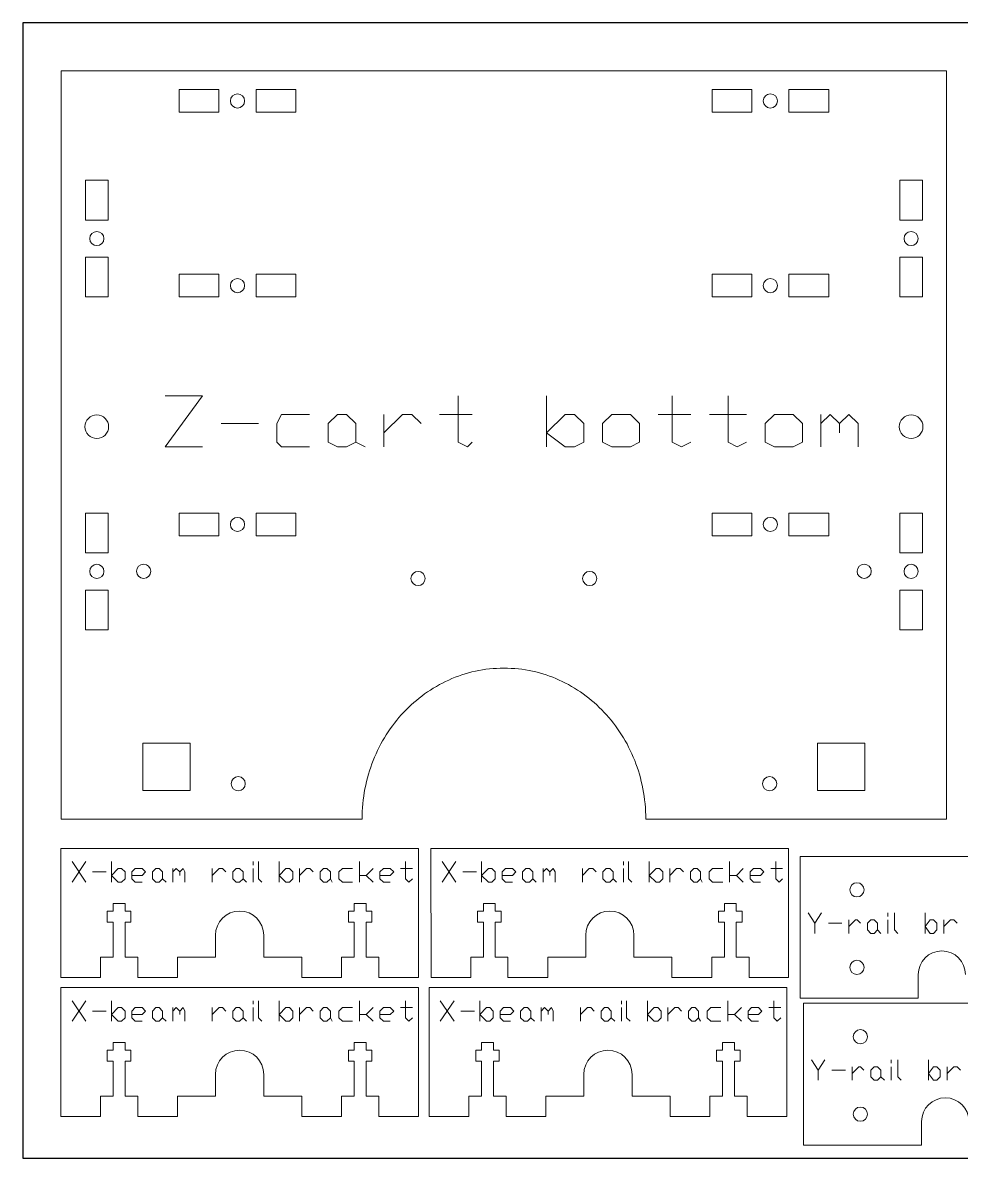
# Model space of a CAD drawing. Header units: inches. Extents: x 0 to 29.1, y -5.3 to 16.1.
# Drawn here: x -0.01 to 9.91, y 4.13 to 16.13 of the extents above; entities that cross this region are included whole.
import ezdxf

# ---------------------------------------------------------------- set-up
doc = ezdxf.new("R2010")
doc.units = ezdxf.units.IN
doc.header["$MEASUREMENT"] = 0
doc.layers.get('0').update_dxf_attribs({"linetype": 'CONTINUOUS', "true_color": 0xffffff})
doc.layers.add('CUT_SHEET_4', color=179, linetype='CONTINUOUS', true_color=0x131326)

# ---------------------------------------------------------------- blocks, each defined once
blk = doc.blocks.new('BORDER')
for p, q in [((24, 0), (0, 0)), ((0, 0), (0, -12)), ((0, -12), (24, -12))]:
    blk.add_line(p, q)

msp = doc.modelspace()

# ---------------------------------------------------------------- linework, layer by layer
at = {"layer": 'CUT_SHEET_4', "color": 3, "lineweight": 15, "true_color": 0x00ff00}
for p, q in [((9.756, 15.619), (0.401, 15.619)), ((0.401, 15.619), (0.401, 7.71)), ((9.756, 7.71), (9.756, 15.619)), ((4.632, 9.235), (4.668, 9.246)), ((4.668, 9.246), (4.704, 9.256)), ((4.704, 9.256), (4.74, 9.266)), ((4.74, 9.266), (4.776, 9.274)), ((4.776, 9.274), (4.813, 9.281)), ((4.813, 9.281), (4.85, 9.288)), ((4.85, 9.288), (4.887, 9.294)), ((4.887, 9.294), (4.925, 9.298)), ((4.925, 9.298), (4.963, 9.302)), ((4.963, 9.302), (5.001, 9.304)), ((5.001, 9.304), (5.04, 9.306)), ((5.04, 9.306), (5.078, 9.306)), ((5.078, 9.306), (5.117, 9.306)), ((5.117, 9.306), (5.155, 9.304)), ((5.155, 9.304), (5.194, 9.302)), ((5.194, 9.302), (5.232, 9.298)), ((5.232, 9.298), (5.269, 9.294)), ((5.269, 9.294), (5.307, 9.288)), ((5.307, 9.288), (5.344, 9.281)), ((5.344, 9.281), (5.38, 9.274)), ((5.38, 9.274), (5.417, 9.266)), ((5.417, 9.266), (5.453, 9.256)), ((5.453, 9.256), (5.489, 9.246)), ((5.489, 9.246), (5.524, 9.235)), ((4.364, 9.114), (4.396, 9.132)), ((4.396, 9.132), (4.428, 9.149)), ((4.428, 9.149), (4.461, 9.165)), ((4.461, 9.165), (4.495, 9.181)), ((4.495, 9.181), (4.529, 9.196)), ((4.529, 9.196), (4.563, 9.21)), ((4.563, 9.21), (4.597, 9.223)), ((4.597, 9.223), (4.632, 9.235)), ((5.524, 9.235), (5.559, 9.223)), ((5.559, 9.223), (5.594, 9.21)), ((5.594, 9.21), (5.628, 9.196)), ((5.628, 9.196), (5.662, 9.181)), ((5.662, 9.181), (5.695, 9.165)), ((5.695, 9.165), (5.728, 9.149)), ((5.728, 9.149), (5.761, 9.132)), ((5.761, 9.132), (5.793, 9.114)), ((4.181, 8.989), (4.21, 9.012)), ((4.21, 9.012), (4.24, 9.034)), ((4.24, 9.034), (4.27, 9.055)), ((4.27, 9.055), (4.301, 9.075)), ((4.301, 9.075), (4.332, 9.095)), ((4.332, 9.095), (4.364, 9.114)), ((5.793, 9.114), (5.824, 9.095)), ((5.824, 9.095), (5.856, 9.075)), ((5.856, 9.075), (5.886, 9.055)), ((5.886, 9.055), (5.916, 9.034)), ((5.916, 9.034), (5.946, 9.012)), ((5.946, 9.012), (5.975, 8.989)), ((4.044, 8.866), (4.07, 8.892)), ((4.07, 8.892), (4.097, 8.917)), ((4.097, 8.917), (4.125, 8.942)), ((4.125, 8.942), (4.153, 8.966)), ((4.153, 8.966), (4.181, 8.989)), ((5.975, 8.989), (6.004, 8.966)), ((6.004, 8.966), (6.032, 8.942)), ((6.032, 8.942), (6.059, 8.917)), ((6.059, 8.917), (6.086, 8.892)), ((6.086, 8.892), (6.113, 8.866)), ((3.945, 8.755), (3.969, 8.784)), ((3.969, 8.784), (3.993, 8.812)), ((3.993, 8.812), (4.018, 8.839)), ((4.018, 8.839), (4.044, 8.866)), ((6.113, 8.866), (6.138, 8.839)), ((6.138, 8.839), (6.163, 8.812)), ((6.163, 8.812), (6.188, 8.784)), ((6.188, 8.784), (6.212, 8.755)), ((3.856, 8.634), (3.877, 8.665)), ((3.877, 8.665), (3.899, 8.696)), ((3.899, 8.696), (3.921, 8.726)), ((3.921, 8.726), (3.945, 8.755)), ((6.212, 8.755), (6.235, 8.726)), ((6.235, 8.726), (6.258, 8.696)), ((6.258, 8.696), (6.28, 8.665)), ((6.28, 8.665), (6.301, 8.634)), ((3.778, 8.505), (3.796, 8.538)), ((3.796, 8.538), (3.815, 8.571)), ((3.815, 8.571), (3.835, 8.603)), ((3.835, 8.603), (3.856, 8.634)), ((6.301, 8.634), (6.321, 8.603)), ((6.321, 8.603), (6.341, 8.571)), ((6.341, 8.571), (6.36, 8.538)), ((6.36, 8.538), (6.379, 8.505)), ((3.712, 8.367), (3.727, 8.402)), ((3.727, 8.402), (3.743, 8.437)), ((3.743, 8.437), (3.76, 8.471)), ((3.76, 8.471), (3.778, 8.505)), ((6.379, 8.505), (6.396, 8.471)), ((6.396, 8.471), (6.413, 8.437)), ((6.413, 8.437), (6.43, 8.402)), ((6.43, 8.402), (6.445, 8.367)), ((3.67, 8.259), (3.683, 8.296)), ((3.683, 8.296), (3.697, 8.332)), ((3.697, 8.332), (3.712, 8.367)), ((6.445, 8.367), (6.46, 8.332)), ((6.46, 8.332), (6.473, 8.296)), ((6.473, 8.296), (6.486, 8.259)), ((3.636, 8.147), (3.647, 8.185)), ((3.647, 8.185), (3.658, 8.222)), ((3.658, 8.222), (3.67, 8.259)), ((6.486, 8.259), (6.499, 8.222)), ((6.499, 8.222), (6.51, 8.185)), ((6.51, 8.185), (6.521, 8.147)), ((3.61, 8.032), (3.618, 8.071)), ((3.618, 8.071), (3.626, 8.109)), ((3.626, 8.109), (3.636, 8.147)), ((6.521, 8.147), (6.53, 8.109)), ((6.53, 8.109), (6.539, 8.071)), ((6.539, 8.071), (6.547, 8.032)), ((3.591, 7.914), (3.596, 7.953)), ((3.596, 7.953), (3.603, 7.993)), ((3.603, 7.993), (3.61, 8.032)), ((6.547, 8.032), (6.554, 7.993)), ((6.554, 7.993), (6.56, 7.954)), ((6.56, 7.954), (6.565, 7.914)), ((3.581, 7.793), (3.584, 7.833)), ((3.584, 7.833), (3.587, 7.874)), ((3.587, 7.874), (3.591, 7.914)), ((6.565, 7.914), (6.57, 7.874)), ((6.57, 7.874), (6.573, 7.833)), ((6.573, 7.833), (6.575, 7.793)), ((0.401, 7.71), (3.579, 7.71)), ((3.579, 7.71), (3.58, 7.752)), ((3.58, 7.752), (3.581, 7.793)), ((6.575, 7.793), (6.577, 7.752)), ((6.577, 7.752), (6.577, 7.71)), ((6.577, 7.71), (9.756, 7.71)), ((4.175, 7.401), (0.395, 7.401)), ((0.395, 7.401), (0.396, 6.039)), ((4.175, 6.039), (4.175, 7.401)), ((8.087, 7.401), (4.307, 7.401)), ((4.307, 7.401), (4.308, 6.039)), ((8.087, 6.039), (8.087, 7.401)), ((11.205, 7.317), (8.207, 7.317)), ((8.207, 7.317), (8.207, 5.818)), ((0.887, 6.622), (0.887, 6.74)), ((0.887, 6.74), (0.949, 6.74)), ((0.949, 6.74), (0.949, 6.819)), ((0.949, 6.819), (1.075, 6.819)), ((1.075, 6.819), (1.075, 6.74)), ((1.075, 6.74), (1.137, 6.74)), ((1.137, 6.74), (1.137, 6.622)), ((3.434, 6.622), (3.434, 6.74)), ((3.434, 6.74), (3.496, 6.74)), ((3.496, 6.74), (3.496, 6.819)), ((3.496, 6.819), (3.622, 6.819)), ((3.622, 6.819), (3.622, 6.74)), ((3.622, 6.74), (3.684, 6.74)), ((3.684, 6.74), (3.684, 6.622)), ((4.799, 6.622), (4.799, 6.74)), ((4.799, 6.74), (4.861, 6.74)), ((4.861, 6.74), (4.861, 6.819)), ((4.861, 6.819), (4.987, 6.819)), ((4.987, 6.819), (4.987, 6.74)), ((4.987, 6.74), (5.049, 6.74)), ((5.049, 6.74), (5.049, 6.622)), ((7.346, 6.622), (7.346, 6.74)), ((7.346, 6.74), (7.408, 6.74)), ((7.408, 6.74), (7.408, 6.819)), ((7.408, 6.819), (7.534, 6.819)), ((7.534, 6.819), (7.534, 6.74)), ((7.534, 6.74), (7.596, 6.74)), ((7.596, 6.74), (7.596, 6.622)), ((0.949, 6.622), (0.887, 6.622)), ((0.949, 6.254), (0.949, 6.622)), ((1.137, 6.622), (1.075, 6.622)), ((1.075, 6.622), (1.075, 6.254)), ((3.496, 6.622), (3.434, 6.622)), ((3.496, 6.254), (3.496, 6.622)), ((3.684, 6.622), (3.622, 6.622)), ((3.622, 6.622), (3.622, 6.254)), ((4.861, 6.622), (4.799, 6.622)), ((4.861, 6.254), (4.861, 6.622)), ((5.049, 6.622), (4.987, 6.622)), ((4.987, 6.622), (4.987, 6.254)), ((7.408, 6.622), (7.346, 6.622)), ((7.408, 6.254), (7.408, 6.622)), ((7.596, 6.622), (7.534, 6.622)), ((7.534, 6.622), (7.534, 6.254)), ((2.03, 6.254), (2.03, 6.484)), ((2.54, 6.484), (2.54, 6.254)), ((5.942, 6.254), (5.942, 6.484)), ((6.452, 6.484), (6.452, 6.254)), ((0.816, 6.039), (0.816, 6.254)), ((0.816, 6.254), (0.949, 6.254)), ((1.075, 6.254), (1.209, 6.254)), ((1.209, 6.254), (1.209, 6.039)), ((1.629, 6.039), (1.629, 6.254)), ((1.629, 6.254), (2.03, 6.254)), ((2.54, 6.254), (2.942, 6.254)), ((2.942, 6.254), (2.942, 6.039)), ((3.362, 6.039), (3.362, 6.254)), ((3.362, 6.254), (3.496, 6.254)), ((3.622, 6.254), (3.756, 6.254)), ((3.756, 6.254), (3.756, 6.039)), ((4.728, 6.039), (4.728, 6.254)), ((4.728, 6.254), (4.861, 6.254)), ((4.987, 6.254), (5.121, 6.254)), ((5.121, 6.254), (5.121, 6.039)), ((5.541, 6.039), (5.541, 6.254)), ((5.541, 6.254), (5.942, 6.254)), ((6.452, 6.254), (6.854, 6.254)), ((6.854, 6.254), (6.854, 6.039)), ((7.274, 6.039), (7.274, 6.254)), ((7.274, 6.254), (7.408, 6.254)), ((7.534, 6.254), (7.668, 6.254)), ((7.668, 6.254), (7.668, 6.039)), ((0.396, 6.039), (0.816, 6.039)), ((1.209, 6.039), (1.629, 6.039)), ((2.942, 6.039), (3.362, 6.039)), ((3.756, 6.039), (4.175, 6.039)), ((4.308, 6.039), (4.728, 6.039)), ((5.121, 6.039), (5.541, 6.039)), ((6.854, 6.039), (7.274, 6.039)), ((7.668, 6.039), (8.087, 6.039)), ((9.456, 5.818), (9.456, 6.068)), ((4.175, 5.931), (0.395, 5.931)), ((0.395, 5.931), (0.396, 4.569)), ((4.175, 4.569), (4.175, 5.931)), ((8.067, 5.931), (4.287, 5.931)), ((4.287, 5.931), (4.288, 4.569)), ((8.067, 4.569), (8.067, 5.931)), ((8.207, 5.818), (9.456, 5.818)), ((11.241, 5.766), (8.243, 5.766)), ((8.243, 5.766), (8.243, 4.266)), ((0.949, 5.27), (0.949, 5.349)), ((0.949, 5.349), (1.075, 5.349)), ((1.075, 5.349), (1.075, 5.27)), ((3.496, 5.27), (3.496, 5.349)), ((3.496, 5.349), (3.622, 5.349)), ((3.622, 5.349), (3.622, 5.27)), ((4.842, 5.27), (4.842, 5.349)), ((4.842, 5.349), (4.967, 5.349)), ((4.967, 5.349), (4.967, 5.27)), ((7.388, 5.27), (7.388, 5.349)), ((7.388, 5.349), (7.514, 5.349)), ((7.514, 5.349), (7.514, 5.27)), ((0.887, 5.152), (0.887, 5.27)), ((0.887, 5.27), (0.949, 5.27)), ((1.075, 5.27), (1.137, 5.27)), ((1.137, 5.27), (1.137, 5.152)), ((3.434, 5.152), (3.434, 5.27)), ((3.434, 5.27), (3.496, 5.27)), ((3.622, 5.27), (3.684, 5.27)), ((3.684, 5.27), (3.684, 5.152)), ((4.78, 5.152), (4.78, 5.27)), ((4.78, 5.27), (4.842, 5.27)), ((4.967, 5.27), (5.029, 5.27)), ((5.029, 5.27), (5.029, 5.152)), ((6.177, 5.269), (6.177, 5.269)), ((7.326, 5.152), (7.326, 5.27)), ((7.326, 5.27), (7.388, 5.27)), ((7.514, 5.27), (7.576, 5.27)), ((7.576, 5.27), (7.576, 5.152)), ((0.949, 5.152), (0.887, 5.152)), ((0.949, 4.784), (0.949, 5.152)), ((1.137, 5.152), (1.075, 5.152)), ((1.075, 5.152), (1.075, 4.784)), ((3.496, 5.152), (3.434, 5.152)), ((3.496, 4.784), (3.496, 5.152)), ((3.684, 5.152), (3.622, 5.152)), ((3.622, 5.152), (3.622, 4.784)), ((4.842, 5.152), (4.78, 5.152)), ((4.842, 4.784), (4.842, 5.152)), ((5.029, 5.152), (4.967, 5.152)), ((4.967, 5.152), (4.967, 4.784)), ((7.388, 5.152), (7.326, 5.152)), ((7.388, 4.784), (7.388, 5.152)), ((7.576, 5.152), (7.514, 5.152)), ((7.514, 5.152), (7.514, 4.784)), ((2.03, 4.784), (2.03, 5.014)), ((2.54, 5.014), (2.54, 4.784)), ((5.922, 4.784), (5.922, 5.014)), ((6.432, 5.014), (6.432, 4.784)), ((0.816, 4.569), (0.816, 4.784)), ((0.816, 4.784), (0.949, 4.784)), ((1.075, 4.784), (1.209, 4.784)), ((1.209, 4.784), (1.209, 4.569)), ((1.629, 4.569), (1.629, 4.784)), ((1.629, 4.784), (2.03, 4.784)), ((2.54, 4.784), (2.942, 4.784)), ((2.942, 4.784), (2.942, 4.569)), ((3.362, 4.569), (3.362, 4.784)), ((3.362, 4.784), (3.496, 4.784)), ((3.622, 4.784), (3.756, 4.784)), ((3.756, 4.784), (3.756, 4.569)), ((4.708, 4.569), (4.708, 4.784)), ((4.708, 4.784), (4.842, 4.784)), ((4.967, 4.784), (5.101, 4.784)), ((5.101, 4.784), (5.101, 4.569)), ((5.521, 4.569), (5.521, 4.784)), ((5.521, 4.784), (5.922, 4.784)), ((6.432, 4.784), (6.834, 4.784)), ((6.834, 4.784), (6.834, 4.569)), ((7.254, 4.569), (7.254, 4.784)), ((7.254, 4.784), (7.388, 4.784)), ((7.514, 4.784), (7.648, 4.784)), ((7.648, 4.784), (7.648, 4.569)), ((0.396, 4.569), (0.816, 4.569)), ((1.209, 4.569), (1.629, 4.569)), ((2.942, 4.569), (3.362, 4.569)), ((3.756, 4.569), (4.175, 4.569)), ((4.288, 4.569), (4.708, 4.569)), ((5.101, 4.569), (5.521, 4.569)), ((6.834, 4.569), (7.254, 4.569)), ((7.648, 4.569), (8.067, 4.569)), ((9.492, 4.266), (9.492, 4.516)), ((8.243, 4.266), (9.492, 4.266))]:
    msp.add_line(p, q, dxfattribs=at)
at = {"layer": 'CUT_SHEET_4', "color": 1, "lineweight": 15, "true_color": 0xff0000}
for p, q in [((1.647, 15.42), (2.066, 15.42)), ((1.647, 15.18), (1.647, 15.42)), ((2.066, 15.42), (2.066, 15.18)), ((2.46, 15.42), (2.88, 15.42)), ((2.46, 15.18), (2.46, 15.42)), ((2.88, 15.42), (2.88, 15.18)), ((7.697, 15.42), (7.277, 15.42)), ((7.277, 15.42), (7.277, 15.18)), ((7.697, 15.18), (7.697, 15.42)), ((8.51, 15.42), (8.09, 15.42)), ((8.09, 15.42), (8.09, 15.18)), ((8.51, 15.18), (8.51, 15.42)), ((2.066, 15.18), (1.647, 15.18)), ((2.88, 15.18), (2.46, 15.18)), ((7.277, 15.18), (7.697, 15.18)), ((8.09, 15.18), (8.51, 15.18)), ((0.656, 14.462), (0.896, 14.462)), ((0.656, 14.042), (0.656, 14.462)), ((0.896, 14.462), (0.896, 14.042)), ((9.501, 14.462), (9.261, 14.462)), ((9.261, 14.462), (9.261, 14.042)), ((9.501, 14.042), (9.501, 14.462)), ((0.896, 14.042), (0.656, 14.042)), ((9.261, 14.042), (9.501, 14.042)), ((0.656, 13.649), (0.896, 13.649)), ((0.656, 13.229), (0.656, 13.649)), ((0.896, 13.649), (0.896, 13.229)), ((9.501, 13.649), (9.261, 13.649)), ((9.261, 13.649), (9.261, 13.229)), ((9.501, 13.229), (9.501, 13.649)), ((1.647, 13.469), (2.066, 13.469)), ((1.647, 13.229), (1.647, 13.469)), ((2.066, 13.469), (2.066, 13.229)), ((2.46, 13.469), (2.88, 13.469)), ((2.46, 13.229), (2.46, 13.469)), ((2.88, 13.469), (2.88, 13.229)), ((7.697, 13.469), (7.277, 13.469)), ((7.277, 13.469), (7.277, 13.229)), ((7.697, 13.229), (7.697, 13.469)), ((8.51, 13.469), (8.09, 13.469)), ((8.09, 13.469), (8.09, 13.229)), ((8.51, 13.229), (8.51, 13.469)), ((0.896, 13.229), (0.656, 13.229)), ((2.066, 13.229), (1.647, 13.229)), ((2.88, 13.229), (2.46, 13.229)), ((7.277, 13.229), (7.697, 13.229)), ((8.09, 13.229), (8.51, 13.229)), ((9.261, 13.229), (9.501, 13.229)), ((9.381, 11.982), (9.381, 11.982)), ((0.651, 11.858), (0.651, 11.858)), ((9.256, 11.858), (9.256, 11.858)), ((9.381, 11.733), (9.381, 11.733)), ((0.656, 10.945), (0.896, 10.945)), ((0.656, 10.525), (0.656, 10.945)), ((0.896, 10.945), (0.896, 10.525)), ((1.647, 10.945), (2.066, 10.945)), ((1.647, 10.705), (1.647, 10.945)), ((2.066, 10.945), (2.066, 10.705)), ((2.46, 10.945), (2.88, 10.945)), ((2.46, 10.705), (2.46, 10.945)), ((2.88, 10.945), (2.88, 10.705)), ((7.697, 10.945), (7.277, 10.945)), ((7.277, 10.945), (7.277, 10.705)), ((7.697, 10.705), (7.697, 10.945)), ((8.51, 10.945), (8.09, 10.945)), ((8.09, 10.945), (8.09, 10.705)), ((8.51, 10.705), (8.51, 10.945)), ((9.501, 10.945), (9.261, 10.945)), ((9.261, 10.945), (9.261, 10.525)), ((9.501, 10.525), (9.501, 10.945)), ((2.066, 10.705), (1.647, 10.705)), ((2.88, 10.705), (2.46, 10.705)), ((7.277, 10.705), (7.697, 10.705)), ((8.09, 10.705), (8.51, 10.705)), ((0.896, 10.525), (0.656, 10.525)), ((9.261, 10.525), (9.501, 10.525)), ((4.246, 10.254), (4.246, 10.254)), ((0.656, 10.132), (0.896, 10.132)), ((0.656, 9.712), (0.656, 10.132)), ((0.896, 10.132), (0.896, 9.712)), ((9.501, 10.132), (9.261, 10.132)), ((9.261, 10.132), (9.261, 9.712)), ((9.501, 9.712), (9.501, 10.132)), ((0.896, 9.712), (0.656, 9.712)), ((9.261, 9.712), (9.501, 9.712)), ((1.264, 8.012), (1.264, 8.512)), ((1.264, 8.512), (1.763, 8.512)), ((1.763, 8.512), (1.763, 8.012)), ((8.393, 8.012), (8.393, 8.512)), ((8.393, 8.512), (8.893, 8.512)), ((8.893, 8.512), (8.893, 8.012)), ((1.763, 8.012), (1.264, 8.012)), ((7.886, 8.01), (7.886, 8.01)), ((8.893, 8.012), (8.393, 8.012)), ((8.734, 6.964), (8.734, 6.964)), ((8.734, 6.144), (8.734, 6.144)), ((8.77, 5.412), (8.77, 5.412))]:
    msp.add_line(p, q, dxfattribs=at)
at = {"layer": 'CUT_SHEET_4', "color": 7, "lineweight": 15, "true_color": 0xffffff}
for p, q in [((1.5, 12.185), (1.893, 12.185)), ((1.893, 12.185), (1.5, 11.644)), ((4.596, 12.185), (4.596, 11.693)), ((5.529, 11.644), (5.529, 12.185)), ((6.856, 12.185), (6.856, 11.693)), ((7.446, 12.185), (7.446, 11.693)), ((2.089, 11.89), (2.483, 11.89)), ((2.728, 11.988), (2.679, 11.89)), ((2.679, 11.89), (2.679, 11.693)), ((3.023, 11.988), (2.728, 11.988)), ((3.22, 11.89), (3.318, 11.988)), ((3.22, 11.693), (3.22, 11.89)), ((3.318, 11.988), (3.416, 11.988)), ((3.416, 11.988), (3.514, 11.89)), ((3.514, 11.89), (3.514, 11.693)), ((3.809, 11.792), (4.006, 11.988)), ((3.809, 11.644), (3.809, 11.988)), ((4.006, 11.988), (4.104, 11.988)), ((4.104, 11.988), (4.202, 11.89)), ((4.399, 11.988), (4.743, 11.988)), ((5.529, 11.792), (5.726, 11.988)), ((5.726, 11.988), (5.824, 11.988)), ((5.824, 11.988), (5.922, 11.89)), ((5.922, 11.89), (5.922, 11.693)), ((6.119, 11.89), (6.217, 11.988)), ((6.119, 11.693), (6.119, 11.89)), ((6.217, 11.988), (6.414, 11.988)), ((6.414, 11.988), (6.512, 11.89)), ((6.512, 11.89), (6.512, 11.693)), ((6.709, 11.988), (7.052, 11.988)), ((7.249, 11.988), (7.642, 11.988)), ((7.839, 11.89), (7.937, 11.988)), ((7.839, 11.693), (7.839, 11.89)), ((7.937, 11.988), (8.134, 11.988)), ((8.134, 11.988), (8.232, 11.89)), ((8.232, 11.89), (8.232, 11.693)), ((8.428, 11.89), (8.527, 11.988)), ((8.428, 11.644), (8.428, 11.988)), ((8.527, 11.988), (8.625, 11.89)), ((8.625, 11.89), (8.723, 11.988)), ((8.625, 11.89), (8.625, 11.792)), ((8.723, 11.988), (8.821, 11.89)), ((8.821, 11.89), (8.821, 11.644)), ((5.726, 11.644), (5.529, 11.792)), ((1.5, 11.644), (1.893, 11.644)), ((2.679, 11.693), (2.728, 11.644)), ((2.728, 11.644), (3.023, 11.644)), ((3.318, 11.644), (3.22, 11.693)), ((3.416, 11.644), (3.318, 11.644)), ((3.514, 11.693), (3.416, 11.644)), ((3.514, 11.693), (3.613, 11.644)), ((4.596, 11.693), (4.694, 11.644)), ((4.694, 11.644), (4.743, 11.693)), ((5.824, 11.644), (5.726, 11.644)), ((5.922, 11.693), (5.824, 11.644)), ((6.217, 11.644), (6.119, 11.693)), ((6.414, 11.644), (6.217, 11.644)), ((6.512, 11.693), (6.414, 11.644)), ((6.856, 11.693), (6.954, 11.644)), ((6.954, 11.644), (7.052, 11.693)), ((7.446, 11.693), (7.544, 11.644)), ((7.544, 11.644), (7.642, 11.693)), ((7.937, 11.644), (7.839, 11.693)), ((8.134, 11.644), (7.937, 11.644)), ((8.232, 11.693), (8.134, 11.644)), ((0.514, 7.262), (0.659, 7.045)), ((0.514, 7.045), (0.659, 7.262)), ((0.93, 7.045), (0.93, 7.262)), ((2.429, 7.225), (2.429, 7.262)), ((2.483, 7.262), (2.483, 7.081)), ((2.702, 7.045), (2.702, 7.262)), ((3.551, 7.045), (3.551, 7.262)), ((4.039, 7.262), (4.039, 7.081)), ((4.426, 7.262), (4.571, 7.045)), ((4.426, 7.045), (4.571, 7.262)), ((4.842, 7.045), (4.842, 7.262)), ((6.341, 7.225), (6.341, 7.262)), ((6.395, 7.262), (6.395, 7.081)), ((6.614, 7.045), (6.614, 7.262)), ((7.463, 7.045), (7.463, 7.262)), ((7.951, 7.262), (7.951, 7.081)), ((0.731, 7.153), (0.875, 7.153)), ((0.93, 7.117), (1.002, 7.189)), ((1.002, 7.045), (0.93, 7.117)), ((1.002, 7.189), (1.038, 7.189)), ((1.038, 7.189), (1.074, 7.153)), ((1.074, 7.081), (1.038, 7.045)), ((1.074, 7.153), (1.074, 7.081)), ((1.182, 7.189), (1.146, 7.153)), ((1.146, 7.153), (1.146, 7.081)), ((1.146, 7.117), (1.255, 7.117)), ((1.146, 7.081), (1.182, 7.045)), ((1.255, 7.189), (1.182, 7.189)), ((1.291, 7.153), (1.255, 7.189)), ((1.255, 7.117), (1.291, 7.153)), ((1.363, 7.153), (1.399, 7.189)), ((1.363, 7.081), (1.363, 7.153)), ((1.399, 7.045), (1.363, 7.081)), ((1.399, 7.189), (1.435, 7.189)), ((1.435, 7.189), (1.471, 7.153)), ((1.471, 7.081), (1.435, 7.045)), ((1.471, 7.153), (1.471, 7.081)), ((1.471, 7.081), (1.508, 7.045)), ((1.58, 7.153), (1.616, 7.189)), ((1.58, 7.045), (1.58, 7.189)), ((1.616, 7.189), (1.652, 7.153)), ((1.652, 7.153), (1.688, 7.189)), ((1.652, 7.153), (1.652, 7.117)), ((1.688, 7.189), (1.706, 7.153)), ((1.706, 7.153), (1.706, 7.045)), ((1.995, 7.117), (2.068, 7.189)), ((1.995, 7.045), (1.995, 7.189)), ((2.068, 7.189), (2.104, 7.189)), ((2.104, 7.189), (2.14, 7.153)), ((2.212, 7.153), (2.248, 7.189)), ((2.212, 7.081), (2.212, 7.153)), ((2.248, 7.045), (2.212, 7.081)), ((2.248, 7.189), (2.284, 7.189)), ((2.284, 7.189), (2.321, 7.153)), ((2.321, 7.081), (2.284, 7.045)), ((2.321, 7.153), (2.321, 7.081)), ((2.321, 7.081), (2.357, 7.045)), ((2.429, 7.045), (2.429, 7.189)), ((2.483, 7.081), (2.519, 7.045)), ((2.702, 7.117), (2.774, 7.189)), ((2.774, 7.045), (2.702, 7.117)), ((2.774, 7.189), (2.811, 7.189)), ((2.811, 7.189), (2.847, 7.153)), ((2.847, 7.081), (2.811, 7.045)), ((2.847, 7.153), (2.847, 7.081)), ((2.919, 7.117), (2.991, 7.189)), ((2.919, 7.045), (2.919, 7.189)), ((2.991, 7.189), (3.027, 7.189)), ((3.027, 7.189), (3.063, 7.153)), ((3.136, 7.153), (3.172, 7.189)), ((3.136, 7.081), (3.136, 7.153)), ((3.172, 7.045), (3.136, 7.081)), ((3.172, 7.189), (3.208, 7.189)), ((3.208, 7.189), (3.244, 7.153)), ((3.244, 7.081), (3.208, 7.045)), ((3.244, 7.153), (3.244, 7.081)), ((3.244, 7.081), (3.262, 7.045)), ((3.371, 7.189), (3.334, 7.153)), ((3.334, 7.153), (3.334, 7.081)), ((3.334, 7.081), (3.371, 7.045)), ((3.479, 7.189), (3.371, 7.189)), ((3.551, 7.117), (3.623, 7.117)), ((3.623, 7.117), (3.696, 7.189)), ((3.623, 7.117), (3.696, 7.045)), ((3.804, 7.189), (3.768, 7.153)), ((3.768, 7.153), (3.768, 7.081)), ((3.768, 7.117), (3.876, 7.117)), ((3.768, 7.081), (3.804, 7.045)), ((3.876, 7.189), (3.804, 7.189)), ((3.913, 7.153), (3.876, 7.189)), ((3.876, 7.117), (3.913, 7.153)), ((3.985, 7.189), (4.111, 7.189)), ((4.039, 7.081), (4.075, 7.045)), ((4.075, 7.045), (4.111, 7.081)), ((4.643, 7.153), (4.787, 7.153)), ((4.842, 7.117), (4.914, 7.189)), ((4.914, 7.045), (4.842, 7.117)), ((4.914, 7.189), (4.95, 7.189)), ((4.95, 7.189), (4.986, 7.153)), ((4.986, 7.081), (4.95, 7.045)), ((4.986, 7.153), (4.986, 7.081)), ((5.095, 7.189), (5.058, 7.153)), ((5.058, 7.153), (5.058, 7.081)), ((5.058, 7.117), (5.167, 7.117)), ((5.058, 7.081), (5.095, 7.045)), ((5.167, 7.189), (5.095, 7.189)), ((5.203, 7.153), (5.167, 7.189)), ((5.167, 7.117), (5.203, 7.153)), ((5.275, 7.153), (5.311, 7.189)), ((5.275, 7.081), (5.275, 7.153)), ((5.311, 7.045), (5.275, 7.081)), ((5.311, 7.189), (5.347, 7.189)), ((5.347, 7.189), (5.384, 7.153)), ((5.384, 7.081), (5.347, 7.045)), ((5.384, 7.153), (5.384, 7.081)), ((5.384, 7.081), (5.42, 7.045)), ((5.492, 7.153), (5.528, 7.189)), ((5.492, 7.045), (5.492, 7.189)), ((5.528, 7.189), (5.564, 7.153)), ((5.564, 7.153), (5.6, 7.189)), ((5.564, 7.153), (5.564, 7.117)), ((5.6, 7.189), (5.618, 7.153)), ((5.618, 7.153), (5.618, 7.045)), ((5.907, 7.117), (5.98, 7.189)), ((5.907, 7.045), (5.907, 7.189)), ((5.98, 7.189), (6.016, 7.189)), ((6.016, 7.189), (6.052, 7.153)), ((6.124, 7.153), (6.16, 7.189)), ((6.124, 7.081), (6.124, 7.153)), ((6.16, 7.045), (6.124, 7.081)), ((6.16, 7.189), (6.196, 7.189)), ((6.196, 7.189), (6.233, 7.153)), ((6.233, 7.081), (6.196, 7.045)), ((6.233, 7.153), (6.233, 7.081)), ((6.233, 7.081), (6.269, 7.045)), ((6.341, 7.045), (6.341, 7.189)), ((6.395, 7.081), (6.431, 7.045)), ((6.614, 7.117), (6.687, 7.189)), ((6.687, 7.045), (6.614, 7.117)), ((6.687, 7.189), (6.723, 7.189)), ((6.723, 7.189), (6.759, 7.153)), ((6.759, 7.081), (6.723, 7.045)), ((6.759, 7.153), (6.759, 7.081)), ((6.831, 7.117), (6.903, 7.189)), ((6.831, 7.045), (6.831, 7.189)), ((6.903, 7.189), (6.939, 7.189)), ((6.939, 7.189), (6.976, 7.153)), ((7.048, 7.153), (7.084, 7.189)), ((7.048, 7.081), (7.048, 7.153)), ((7.084, 7.045), (7.048, 7.081)), ((7.084, 7.189), (7.12, 7.189)), ((7.12, 7.189), (7.156, 7.153)), ((7.156, 7.081), (7.12, 7.045)), ((7.156, 7.153), (7.156, 7.081)), ((7.156, 7.081), (7.174, 7.045)), ((7.283, 7.189), (7.246, 7.153)), ((7.246, 7.153), (7.246, 7.081)), ((7.246, 7.081), (7.283, 7.045)), ((7.391, 7.189), (7.283, 7.189)), ((7.463, 7.117), (7.536, 7.117)), ((7.536, 7.117), (7.608, 7.189)), ((7.536, 7.117), (7.608, 7.045)), ((7.716, 7.189), (7.68, 7.153)), ((7.68, 7.153), (7.68, 7.081)), ((7.68, 7.117), (7.789, 7.117)), ((7.68, 7.081), (7.716, 7.045)), ((7.789, 7.189), (7.716, 7.189)), ((7.825, 7.153), (7.789, 7.189)), ((7.789, 7.117), (7.825, 7.153)), ((7.897, 7.189), (8.023, 7.189)), ((7.951, 7.081), (7.987, 7.045)), ((7.987, 7.045), (8.023, 7.081)), ((1.038, 7.045), (1.002, 7.045)), ((1.182, 7.045), (1.255, 7.045)), ((1.435, 7.045), (1.399, 7.045)), ((2.284, 7.045), (2.248, 7.045)), ((2.811, 7.045), (2.774, 7.045)), ((3.208, 7.045), (3.172, 7.045)), ((3.371, 7.045), (3.479, 7.045)), ((3.804, 7.045), (3.876, 7.045)), ((4.95, 7.045), (4.914, 7.045)), ((5.095, 7.045), (5.167, 7.045)), ((5.347, 7.045), (5.311, 7.045)), ((6.196, 7.045), (6.16, 7.045)), ((6.723, 7.045), (6.687, 7.045)), ((7.12, 7.045), (7.084, 7.045)), ((7.283, 7.045), (7.391, 7.045)), ((7.716, 7.045), (7.789, 7.045)), ((8.292, 6.719), (8.363, 6.611)), ((8.363, 6.611), (8.435, 6.719)), ((8.363, 6.611), (8.363, 6.504)), ((8.507, 6.611), (8.65, 6.611)), ((8.722, 6.575), (8.793, 6.647)), ((8.722, 6.504), (8.722, 6.647)), ((8.793, 6.647), (8.811, 6.647)), ((8.811, 6.647), (8.847, 6.611)), ((8.919, 6.611), (8.954, 6.647)), ((8.919, 6.54), (8.919, 6.611)), ((8.954, 6.647), (8.99, 6.647)), ((8.99, 6.647), (9.026, 6.611)), ((9.026, 6.611), (9.026, 6.54)), ((9.134, 6.683), (9.134, 6.719)), ((9.134, 6.504), (9.134, 6.647)), ((9.205, 6.719), (9.205, 6.54)), ((9.528, 6.504), (9.528, 6.719)), ((9.528, 6.575), (9.582, 6.647)), ((9.582, 6.647), (9.617, 6.647)), ((9.617, 6.647), (9.653, 6.611)), ((9.653, 6.611), (9.653, 6.54)), ((9.725, 6.575), (9.797, 6.647)), ((9.725, 6.504), (9.725, 6.647)), ((9.797, 6.647), (9.832, 6.647)), ((9.832, 6.647), (9.868, 6.611)), ((8.954, 6.504), (8.919, 6.54)), ((8.99, 6.504), (8.954, 6.504)), ((9.026, 6.54), (8.99, 6.504)), ((9.026, 6.54), (9.062, 6.504)), ((9.205, 6.54), (9.241, 6.504)), ((9.582, 6.504), (9.528, 6.575)), ((9.617, 6.504), (9.582, 6.504)), ((9.653, 6.54), (9.617, 6.504)), ((0.514, 5.792), (0.659, 5.575)), ((0.514, 5.575), (0.659, 5.792)), ((0.93, 5.575), (0.93, 5.792)), ((2.429, 5.756), (2.429, 5.792)), ((2.483, 5.792), (2.483, 5.611)), ((2.702, 5.575), (2.702, 5.792)), ((3.551, 5.575), (3.551, 5.792)), ((4.039, 5.792), (4.039, 5.611)), ((4.406, 5.792), (4.551, 5.575)), ((4.406, 5.575), (4.551, 5.792)), ((4.822, 5.575), (4.822, 5.792)), ((6.321, 5.756), (6.321, 5.792)), ((6.375, 5.792), (6.375, 5.611)), ((6.594, 5.575), (6.594, 5.792)), ((7.443, 5.575), (7.443, 5.792)), ((7.931, 5.792), (7.931, 5.611)), ((0.731, 5.683), (0.875, 5.683)), ((0.93, 5.647), (1.002, 5.72)), ((1.002, 5.575), (0.93, 5.647)), ((1.002, 5.72), (1.038, 5.72)), ((1.038, 5.72), (1.074, 5.683)), ((1.074, 5.683), (1.074, 5.611)), ((1.182, 5.72), (1.146, 5.683)), ((1.146, 5.683), (1.146, 5.611)), ((1.146, 5.647), (1.255, 5.647)), ((1.255, 5.72), (1.182, 5.72)), ((1.291, 5.683), (1.255, 5.72)), ((1.255, 5.647), (1.291, 5.683)), ((1.363, 5.683), (1.399, 5.72)), ((1.363, 5.611), (1.363, 5.683)), ((1.399, 5.72), (1.435, 5.72)), ((1.435, 5.72), (1.471, 5.683)), ((1.471, 5.683), (1.471, 5.611)), ((1.58, 5.683), (1.616, 5.72)), ((1.58, 5.575), (1.58, 5.72)), ((1.616, 5.72), (1.652, 5.683)), ((1.652, 5.683), (1.688, 5.72)), ((1.652, 5.683), (1.652, 5.647)), ((1.688, 5.72), (1.706, 5.683)), ((1.706, 5.683), (1.706, 5.575)), ((1.995, 5.647), (2.068, 5.72)), ((1.995, 5.575), (1.995, 5.72)), ((2.068, 5.72), (2.104, 5.72)), ((2.104, 5.72), (2.14, 5.683)), ((2.212, 5.683), (2.248, 5.72)), ((2.212, 5.611), (2.212, 5.683)), ((2.248, 5.72), (2.284, 5.72)), ((2.284, 5.72), (2.321, 5.683)), ((2.321, 5.683), (2.321, 5.611)), ((2.429, 5.575), (2.429, 5.72)), ((2.702, 5.647), (2.774, 5.72)), ((2.774, 5.575), (2.702, 5.647)), ((2.774, 5.72), (2.811, 5.72)), ((2.811, 5.72), (2.847, 5.683)), ((2.847, 5.683), (2.847, 5.611)), ((2.919, 5.647), (2.991, 5.72)), ((2.919, 5.575), (2.919, 5.72)), ((2.991, 5.72), (3.027, 5.72)), ((3.027, 5.72), (3.063, 5.683)), ((3.136, 5.683), (3.172, 5.72)), ((3.136, 5.611), (3.136, 5.683)), ((3.172, 5.72), (3.208, 5.72)), ((3.208, 5.72), (3.244, 5.683)), ((3.244, 5.683), (3.244, 5.611)), ((3.371, 5.72), (3.334, 5.683)), ((3.334, 5.683), (3.334, 5.611)), ((3.479, 5.72), (3.371, 5.72)), ((3.551, 5.647), (3.623, 5.647)), ((3.623, 5.647), (3.696, 5.72)), ((3.623, 5.647), (3.696, 5.575)), ((3.804, 5.72), (3.768, 5.683)), ((3.768, 5.683), (3.768, 5.611)), ((3.768, 5.647), (3.876, 5.647)), ((3.876, 5.72), (3.804, 5.72)), ((3.913, 5.683), (3.876, 5.72)), ((3.876, 5.647), (3.913, 5.683)), ((3.985, 5.72), (4.111, 5.72)), ((4.623, 5.683), (4.768, 5.683)), ((4.822, 5.647), (4.894, 5.72)), ((4.894, 5.575), (4.822, 5.647)), ((4.894, 5.72), (4.93, 5.72)), ((4.93, 5.72), (4.966, 5.683)), ((4.966, 5.683), (4.966, 5.611)), ((5.075, 5.72), (5.038, 5.683)), ((5.038, 5.683), (5.038, 5.611)), ((5.038, 5.647), (5.147, 5.647)), ((5.147, 5.72), (5.075, 5.72)), ((5.183, 5.683), (5.147, 5.72)), ((5.147, 5.647), (5.183, 5.683)), ((5.255, 5.683), (5.291, 5.72)), ((5.255, 5.611), (5.255, 5.683)), ((5.291, 5.72), (5.327, 5.72)), ((5.327, 5.72), (5.364, 5.683)), ((5.364, 5.683), (5.364, 5.611)), ((5.472, 5.683), (5.508, 5.72)), ((5.472, 5.575), (5.472, 5.72)), ((5.508, 5.72), (5.544, 5.683)), ((5.544, 5.683), (5.58, 5.72)), ((5.544, 5.683), (5.544, 5.647)), ((5.58, 5.72), (5.598, 5.683)), ((5.598, 5.683), (5.598, 5.575)), ((5.887, 5.647), (5.96, 5.72)), ((5.887, 5.575), (5.887, 5.72)), ((5.96, 5.72), (5.996, 5.72)), ((5.996, 5.72), (6.032, 5.683)), ((6.104, 5.683), (6.14, 5.72)), ((6.104, 5.611), (6.104, 5.683)), ((6.14, 5.72), (6.177, 5.72)), ((6.177, 5.72), (6.213, 5.683)), ((6.213, 5.683), (6.213, 5.611)), ((6.321, 5.575), (6.321, 5.72)), ((6.594, 5.647), (6.667, 5.72)), ((6.667, 5.575), (6.594, 5.647)), ((6.667, 5.72), (6.703, 5.72)), ((6.703, 5.72), (6.739, 5.683)), ((6.739, 5.683), (6.739, 5.611)), ((6.811, 5.647), (6.883, 5.72)), ((6.811, 5.575), (6.811, 5.72)), ((6.883, 5.72), (6.92, 5.72)), ((6.92, 5.72), (6.956, 5.683)), ((7.028, 5.683), (7.064, 5.72)), ((7.028, 5.611), (7.028, 5.683)), ((7.064, 5.72), (7.1, 5.72)), ((7.1, 5.72), (7.136, 5.683)), ((7.136, 5.683), (7.136, 5.611)), ((7.263, 5.72), (7.227, 5.683)), ((7.227, 5.683), (7.227, 5.611)), ((7.371, 5.72), (7.263, 5.72)), ((7.443, 5.647), (7.516, 5.647)), ((7.516, 5.647), (7.588, 5.72)), ((7.516, 5.647), (7.588, 5.575)), ((7.696, 5.72), (7.66, 5.683)), ((7.66, 5.683), (7.66, 5.611)), ((7.66, 5.647), (7.769, 5.647)), ((7.769, 5.72), (7.696, 5.72)), ((7.805, 5.683), (7.769, 5.72)), ((7.769, 5.647), (7.805, 5.683)), ((7.877, 5.72), (8.003, 5.72)), ((1.038, 5.575), (1.002, 5.575)), ((1.074, 5.611), (1.038, 5.575)), ((1.146, 5.611), (1.182, 5.575)), ((1.182, 5.575), (1.255, 5.575)), ((1.399, 5.575), (1.363, 5.611)), ((1.435, 5.575), (1.399, 5.575)), ((1.471, 5.611), (1.435, 5.575)), ((1.471, 5.611), (1.508, 5.575)), ((2.248, 5.575), (2.212, 5.611)), ((2.284, 5.575), (2.248, 5.575)), ((2.321, 5.611), (2.284, 5.575)), ((2.321, 5.611), (2.357, 5.575)), ((2.483, 5.611), (2.519, 5.575)), ((2.811, 5.575), (2.774, 5.575)), ((2.847, 5.611), (2.811, 5.575)), ((3.172, 5.575), (3.136, 5.611)), ((3.208, 5.575), (3.172, 5.575)), ((3.244, 5.611), (3.208, 5.575)), ((3.244, 5.611), (3.262, 5.575)), ((3.334, 5.611), (3.371, 5.575)), ((3.371, 5.575), (3.479, 5.575)), ((3.768, 5.611), (3.804, 5.575)), ((3.804, 5.575), (3.876, 5.575)), ((4.039, 5.611), (4.075, 5.575)), ((4.075, 5.575), (4.111, 5.611)), ((4.93, 5.575), (4.894, 5.575)), ((4.966, 5.611), (4.93, 5.575)), ((5.038, 5.611), (5.075, 5.575)), ((5.075, 5.575), (5.147, 5.575)), ((5.291, 5.575), (5.255, 5.611)), ((5.327, 5.575), (5.291, 5.575)), ((5.364, 5.611), (5.327, 5.575)), ((5.364, 5.611), (5.4, 5.575)), ((6.14, 5.575), (6.104, 5.611)), ((6.177, 5.575), (6.14, 5.575)), ((6.213, 5.611), (6.177, 5.575)), ((6.213, 5.611), (6.249, 5.575)), ((6.375, 5.611), (6.411, 5.575)), ((6.703, 5.575), (6.667, 5.575)), ((6.739, 5.611), (6.703, 5.575)), ((7.064, 5.575), (7.028, 5.611)), ((7.1, 5.575), (7.064, 5.575)), ((7.136, 5.611), (7.1, 5.575)), ((7.136, 5.611), (7.154, 5.575)), ((7.227, 5.611), (7.263, 5.575)), ((7.263, 5.575), (7.371, 5.575)), ((7.66, 5.611), (7.696, 5.575)), ((7.696, 5.575), (7.769, 5.575)), ((7.931, 5.611), (7.967, 5.575)), ((7.967, 5.575), (8.003, 5.611)), ((8.328, 5.167), (8.399, 5.059)), ((8.399, 5.059), (8.471, 5.167)), ((9.17, 5.131), (9.17, 5.167)), ((9.241, 5.167), (9.241, 4.988)), ((9.564, 4.952), (9.564, 5.167)), ((8.399, 5.059), (8.399, 4.952)), ((8.543, 5.059), (8.686, 5.059)), ((8.758, 5.024), (8.829, 5.095)), ((8.758, 4.952), (8.758, 5.095)), ((8.829, 5.095), (8.847, 5.095)), ((8.847, 5.095), (8.883, 5.059)), ((8.955, 5.059), (8.991, 5.095)), ((8.955, 4.988), (8.955, 5.059)), ((8.991, 5.095), (9.026, 5.095)), ((9.026, 5.095), (9.062, 5.059)), ((9.062, 5.059), (9.062, 4.988)), ((9.17, 4.952), (9.17, 5.095)), ((9.564, 5.024), (9.618, 5.095)), ((9.618, 5.095), (9.653, 5.095)), ((9.653, 5.095), (9.689, 5.059)), ((9.689, 5.059), (9.689, 4.988)), ((9.761, 5.024), (9.833, 5.095)), ((9.761, 4.952), (9.761, 5.095)), ((9.833, 5.095), (9.868, 5.095)), ((9.868, 5.095), (9.904, 5.059)), ((8.991, 4.952), (8.955, 4.988)), ((9.026, 4.952), (8.991, 4.952)), ((9.062, 4.988), (9.026, 4.952)), ((9.062, 4.988), (9.098, 4.952)), ((9.241, 4.988), (9.277, 4.952)), ((9.618, 4.952), (9.564, 5.024)), ((9.653, 4.952), (9.618, 4.952)), ((9.689, 4.988), (9.653, 4.952))]:
    msp.add_line(p, q, dxfattribs=at)
at = {"layer": 'CUT_SHEET_4', "color": 1, "lineweight": 15, "true_color": 0xff0000}
for points, degree in [([(2.263, 15.375), (2.222, 15.375), (2.188, 15.341), (2.188, 15.3)], 3), ([(2.338, 15.3), (2.338, 15.341), (2.304, 15.375), (2.263, 15.375)], 3), ([(7.893, 15.375), (7.852, 15.375), (7.819, 15.341), (7.819, 15.3)], 3), ([(7.968, 15.3), (7.968, 15.341), (7.935, 15.375), (7.893, 15.375)], 3), ([(2.188, 15.3), (2.188, 15.259), (2.222, 15.225), (2.263, 15.225)], 3), ([(2.263, 15.225), (2.304, 15.225), (2.338, 15.259), (2.338, 15.3)], 3), ([(7.819, 15.3), (7.819, 15.259), (7.852, 15.225), (7.893, 15.225)], 3), ([(7.893, 15.225), (7.935, 15.225), (7.968, 15.259), (7.968, 15.3)], 3), ([(0.776, 13.921), (0.734, 13.921), (0.701, 13.887), (0.701, 13.846)], 3), ([(0.851, 13.846), (0.851, 13.887), (0.817, 13.921), (0.776, 13.921)], 3), ([(9.381, 13.921), (9.339, 13.921), (9.306, 13.887), (9.306, 13.846)], 3), ([(9.456, 13.846), (9.456, 13.887), (9.422, 13.921), (9.381, 13.921)], 3), ([(0.701, 13.846), (0.701, 13.804), (0.734, 13.771), (0.776, 13.771)], 3), ([(0.776, 13.771), (0.817, 13.771), (0.851, 13.804), (0.851, 13.846)], 3), ([(9.306, 13.846), (9.306, 13.804), (9.339, 13.771), (9.381, 13.771)], 3), ([(9.381, 13.771), (9.422, 13.771), (9.456, 13.804), (9.456, 13.846)], 3), ([(2.263, 13.424), (2.222, 13.424), (2.188, 13.391), (2.188, 13.349)], 3), ([(2.188, 13.349), (2.188, 13.308), (2.222, 13.274), (2.263, 13.274)], 3), ([(2.338, 13.349), (2.338, 13.391), (2.304, 13.424), (2.263, 13.424)], 3), ([(2.263, 13.274), (2.304, 13.274), (2.338, 13.308), (2.338, 13.349)], 3), ([(7.893, 13.424), (7.852, 13.424), (7.819, 13.391), (7.819, 13.349)], 3), ([(7.819, 13.349), (7.819, 13.308), (7.852, 13.274), (7.893, 13.274)], 3), ([(7.968, 13.349), (7.968, 13.391), (7.935, 13.424), (7.893, 13.424)], 3), ([(7.893, 13.274), (7.935, 13.274), (7.968, 13.308), (7.968, 13.349)], 3), ([(0.776, 11.982), (0.707, 11.983), (0.651, 11.927), (0.651, 11.858)], 3), ([(0.901, 11.858), (0.901, 11.927), (0.845, 11.982), (0.776, 11.982)], 3), ([(0.776, 11.982), (0.776, 11.982), (0.776, 11.982)], 2), ([(9.381, 11.982), (9.312, 11.983), (9.256, 11.927), (9.256, 11.858)], 3), ([(9.506, 11.858), (9.506, 11.927), (9.45, 11.982), (9.381, 11.982)], 3), ([(0.651, 11.858), (0.651, 11.789), (0.707, 11.733), (0.776, 11.733)], 3), ([(0.776, 11.733), (0.845, 11.733), (0.901, 11.789), (0.901, 11.858)], 3), ([(0.901, 11.858), (0.901, 11.858), (0.901, 11.858), (0.901, 11.858)], 3), ([(9.256, 11.858), (9.256, 11.789), (9.312, 11.733), (9.381, 11.733)], 3), ([(9.381, 11.733), (9.45, 11.733), (9.506, 11.789), (9.506, 11.858)], 3), ([(9.506, 11.858), (9.506, 11.858), (9.506, 11.858), (9.506, 11.858)], 3), ([(0.776, 11.733), (0.776, 11.733), (0.776, 11.733), (0.776, 11.733)], 3), ([(2.263, 10.9), (2.222, 10.9), (2.188, 10.867), (2.188, 10.825)], 3), ([(2.188, 10.825), (2.188, 10.784), (2.222, 10.75), (2.263, 10.75)], 3), ([(2.338, 10.825), (2.338, 10.867), (2.304, 10.9), (2.263, 10.9)], 3), ([(2.263, 10.75), (2.304, 10.75), (2.338, 10.784), (2.338, 10.825)], 3), ([(7.893, 10.9), (7.852, 10.9), (7.819, 10.867), (7.819, 10.825)], 3), ([(7.819, 10.825), (7.819, 10.784), (7.852, 10.75), (7.893, 10.75)], 3), ([(7.968, 10.825), (7.968, 10.867), (7.935, 10.9), (7.893, 10.9)], 3), ([(7.893, 10.75), (7.935, 10.75), (7.968, 10.784), (7.968, 10.825)], 3), ([(0.776, 10.404), (0.734, 10.404), (0.701, 10.37), (0.701, 10.329)], 3), ([(0.701, 10.329), (0.701, 10.287), (0.734, 10.254), (0.776, 10.254)], 3), ([(0.851, 10.329), (0.851, 10.37), (0.817, 10.404), (0.776, 10.404)], 3), ([(0.776, 10.254), (0.817, 10.254), (0.851, 10.287), (0.851, 10.329)], 3), ([(1.271, 10.405), (1.23, 10.405), (1.196, 10.371), (1.196, 10.33)], 3), ([(1.196, 10.33), (1.196, 10.289), (1.23, 10.255), (1.271, 10.255)], 3), ([(1.346, 10.33), (1.346, 10.371), (1.312, 10.405), (1.271, 10.405)], 3), ([(1.271, 10.255), (1.313, 10.255), (1.346, 10.289), (1.346, 10.33)], 3), ([(4.171, 10.329), (4.13, 10.329), (4.096, 10.296), (4.096, 10.254)], 3), ([(4.246, 10.254), (4.246, 10.296), (4.213, 10.329), (4.171, 10.329)], 3), ([(4.171, 10.329), (4.171, 10.329), (4.171, 10.329), (4.171, 10.329)], 3), ([(5.985, 10.329), (5.944, 10.329), (5.91, 10.296), (5.91, 10.254)], 3), ([(6.06, 10.254), (6.06, 10.296), (6.027, 10.329), (5.985, 10.329)], 3), ([(8.885, 10.405), (8.844, 10.405), (8.811, 10.371), (8.81, 10.33)], 3), ([(8.81, 10.33), (8.81, 10.289), (8.844, 10.255), (8.885, 10.255)], 3), ([(8.96, 10.33), (8.96, 10.371), (8.927, 10.405), (8.885, 10.405)], 3), ([(8.885, 10.255), (8.927, 10.255), (8.96, 10.289), (8.96, 10.33)], 3), ([(9.381, 10.404), (9.339, 10.404), (9.306, 10.37), (9.306, 10.329)], 3), ([(9.306, 10.329), (9.306, 10.287), (9.339, 10.254), (9.381, 10.254)], 3), ([(9.456, 10.329), (9.456, 10.37), (9.422, 10.404), (9.381, 10.404)], 3), ([(9.381, 10.254), (9.422, 10.254), (9.456, 10.287), (9.456, 10.329)], 3), ([(1.271, 10.255), (1.271, 10.255), (1.271, 10.255), (1.271, 10.255)], 3), ([(4.096, 10.254), (4.096, 10.213), (4.13, 10.179), (4.171, 10.179)], 3), ([(4.171, 10.179), (4.213, 10.179), (4.246, 10.213), (4.246, 10.254)], 3), ([(5.91, 10.254), (5.91, 10.213), (5.944, 10.179), (5.985, 10.179)], 3), ([(5.985, 10.179), (6.027, 10.179), (6.06, 10.213), (6.06, 10.254)], 3), ([(2.271, 8.16), (2.229, 8.16), (2.196, 8.127), (2.196, 8.085)], 3), ([(2.345, 8.085), (2.345, 8.127), (2.312, 8.16), (2.271, 8.16)], 3), ([(7.886, 8.16), (7.845, 8.16), (7.811, 8.127), (7.811, 8.085)], 3), ([(7.961, 8.085), (7.961, 8.127), (7.927, 8.16), (7.886, 8.16)], 3), ([(2.196, 8.085), (2.196, 8.044), (2.229, 8.01), (2.271, 8.01)], 3), ([(2.271, 8.01), (2.312, 8.01), (2.345, 8.044), (2.345, 8.085)], 3), ([(7.811, 8.085), (7.811, 8.044), (7.845, 8.01), (7.886, 8.01)], 3), ([(7.886, 8.01), (7.927, 8.01), (7.961, 8.044), (7.961, 8.085)], 3), ([(2.271, 8.01), (2.271, 8.01), (2.271, 8.01)], 2), ([(8.809, 7.039), (8.768, 7.039), (8.734, 7.005), (8.734, 6.964)], 3), ([(8.734, 6.964), (8.734, 6.922), (8.767, 6.889), (8.809, 6.889)], 3), ([(8.884, 6.964), (8.884, 7.005), (8.85, 7.039), (8.809, 7.039)], 3), ([(8.809, 6.889), (8.85, 6.889), (8.884, 6.922), (8.884, 6.964)], 3), ([(8.809, 6.219), (8.768, 6.219), (8.734, 6.186), (8.734, 6.144)], 3), ([(8.734, 6.144), (8.734, 6.103), (8.767, 6.069), (8.809, 6.069)], 3), ([(8.884, 6.144), (8.884, 6.186), (8.85, 6.219), (8.809, 6.219)], 3), ([(8.809, 6.069), (8.85, 6.069), (8.884, 6.103), (8.884, 6.144)], 3), ([(8.845, 5.487), (8.804, 5.487), (8.77, 5.453), (8.77, 5.412)], 3), ([(8.77, 5.412), (8.77, 5.371), (8.804, 5.337), (8.845, 5.337)], 3), ([(8.92, 5.412), (8.92, 5.453), (8.886, 5.487), (8.845, 5.487)], 3), ([(8.845, 5.337), (8.886, 5.337), (8.92, 5.371), (8.92, 5.412)], 3), ([(8.845, 4.668), (8.804, 4.668), (8.77, 4.634), (8.77, 4.593)], 3), ([(8.77, 4.593), (8.77, 4.551), (8.804, 4.518), (8.845, 4.518)], 3), ([(8.92, 4.593), (8.92, 4.634), (8.886, 4.668), (8.845, 4.668)], 3), ([(8.845, 4.518), (8.886, 4.518), (8.92, 4.551), (8.92, 4.593)], 3)]:
    msp.add_open_spline(points, degree=degree, dxfattribs=at)
at = {"layer": 'CUT_SHEET_4', "color": 3, "lineweight": 15, "true_color": 0x00ff00}
for points in [[(2.285, 6.739), (2.144, 6.739), (2.03, 6.625), (2.03, 6.484)], [(2.54, 6.484), (2.54, 6.625), (2.426, 6.739), (2.285, 6.739)], [(6.197, 6.739), (6.057, 6.739), (5.942, 6.625), (5.942, 6.484)], [(6.452, 6.484), (6.452, 6.625), (6.338, 6.739), (6.197, 6.739)], [(9.706, 6.318), (9.568, 6.318), (9.456, 6.206), (9.456, 6.068)], [(9.955, 6.068), (9.955, 6.206), (9.844, 6.318), (9.706, 6.318)], [(2.285, 5.269), (2.144, 5.269), (2.03, 5.155), (2.03, 5.014)], [(2.54, 5.014), (2.54, 5.155), (2.426, 5.269), (2.285, 5.269)], [(6.177, 5.269), (6.037, 5.269), (5.922, 5.155), (5.922, 5.014)], [(6.432, 5.014), (6.432, 5.155), (6.318, 5.269), (6.177, 5.269)], [(9.742, 4.766), (9.604, 4.766), (9.492, 4.654), (9.492, 4.516)], [(9.992, 4.516), (9.992, 4.654), (9.88, 4.766), (9.742, 4.766)]]:
    msp.add_open_spline(points, degree=3, dxfattribs=at)

# ---------------------------------------------------------------- block references
msp.add_blockref('BORDER', (-0.007, 16.127))

doc.saveas('drawing.dxf')
